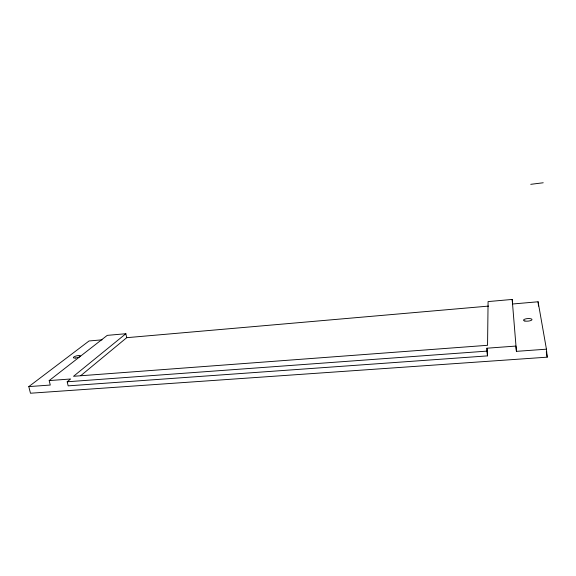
<?xml version="1.0" encoding="UTF-8"?>
<svg xmlns="http://www.w3.org/2000/svg" width="576" height="576" viewBox="0 0 576 576"><rect width="100%" height="100%" fill="white"/><g stroke="black" fill="none" stroke-linecap="round" stroke-linejoin="round"><path stroke-width="0.86" d="M28.8 386.604L50.278 385.049L49.183 380.578L70.596 378.994L67.183 381.78L68.162 385.862L487.447 355.882L486.95 348.206L515.873 346.068L516.427 351.353L546.437 349.186L547.2 357.17L30.47 393.228L28.8 386.604L89.064 340.963L102.067 339.833M487.447 355.882L486.95 348.206M80.77 375.66L126.72 337.68L488.592 306.094M126.72 337.68L125.856 333.72L73.526 376.294L487.555 345.298L488.088 301.579L512.179 299.441L512.654 303.998L538.085 301.774L546.437 349.186M49.183 380.578L107.258 335.369L125.856 333.72M530.748 184.327L543.218 182.772M67.183 381.78L486.907 351.122M546.278 351.878L547.2 357.17M538.085 301.774L538.502 306.072M512.179 299.441L516.427 351.353M75.269 358.034A3.614 0.965 -13.7 0 0 80.381 355.939A3.614 0.965 -13.7 0 0 74.952 356.393A3.614 0.965 -13.7 0 0 75.269 358.034M524.88 321.019A4.262 1.289 -4.4 0 0 531.907 319.853A4.262 1.289 -4.4 0 0 526.478 318.722A4.262 1.289 -4.4 0 0 524.88 321.019"/></g></svg>
